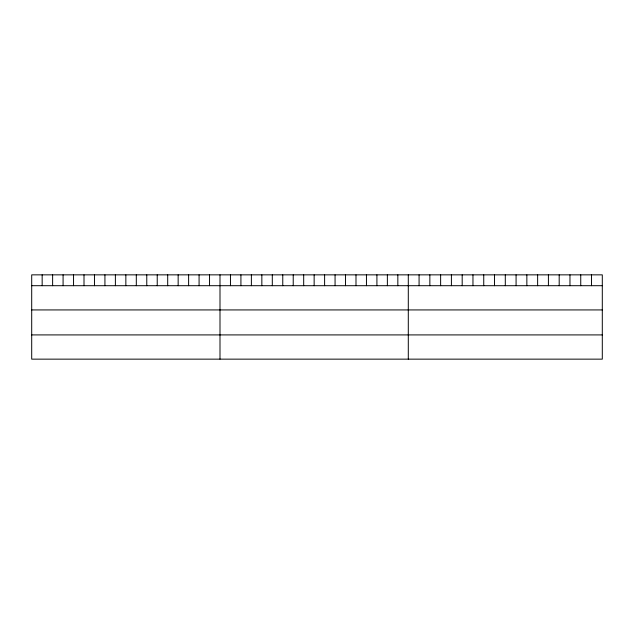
<?xml version="1.0" encoding="UTF-8"?>
<svg xmlns="http://www.w3.org/2000/svg" width="634" height="634" viewBox="0 0 634 634"><rect width="100%" height="100%" fill="white"/><g stroke="black" fill="none" stroke-linecap="round" stroke-linejoin="round"><path stroke-width="0.95" d="M602.3 285.696L602.3 359.145L31.7 359.145L31.7 274.855L602.3 274.855L602.3 285.696L31.7 285.696M31.7 309.931L602.3 309.931M31.7 334.911L602.3 334.911M591.522 274.855L591.522 285.696M580.744 274.855L580.744 285.696M569.966 274.855L569.966 285.696M559.188 274.855L559.188 285.696M548.41 274.855L548.41 285.696M537.632 274.855L537.632 285.696M526.854 274.855L526.854 285.696M516.076 274.855L516.076 285.696M505.298 274.855L505.298 285.696M494.52 274.855L494.52 285.696M483.742 274.855L483.742 285.696M472.964 274.855L472.964 285.696M462.186 274.855L462.186 285.696M451.408 274.855L451.408 285.696M440.63 274.855L440.63 285.696M429.852 274.855L429.852 285.696M419.074 274.855L419.074 285.696M408.296 274.855L408.296 359.145M397.835 274.855L397.835 285.696M387.374 274.855L387.374 285.696M376.913 274.855L376.913 285.696M366.452 274.855L366.452 285.696M355.991 274.855L355.991 285.696M345.53 274.855L345.53 285.696M335.069 274.855L335.069 285.696M324.608 274.855L324.608 285.696M314.147 274.855L314.147 285.696M303.686 274.855L303.686 285.696M293.225 274.855L293.225 285.696M282.764 274.855L282.764 285.696M272.303 274.855L272.303 285.696M261.842 274.855L261.842 285.696M251.381 274.855L251.381 285.696M240.92 274.855L240.92 285.696M230.459 274.855L230.459 285.696M219.998 274.855L219.998 359.145M209.537 274.855L209.537 285.696M199.076 274.855L199.076 285.696M188.615 274.855L188.615 285.696M178.154 274.855L178.154 285.696M167.693 274.855L167.693 285.696M157.232 274.855L157.232 285.696M146.771 274.855L146.771 285.696M136.31 274.855L136.31 285.696M125.849 274.855L125.849 285.696M115.388 274.855L115.388 285.696M104.927 274.855L104.927 285.696M94.466 274.855L94.466 285.696M84.005 274.855L84.005 285.696M73.544 274.855L73.544 285.696M63.083 274.855L63.083 285.696M52.622 274.855L52.622 285.696M42.161 274.855L42.161 285.696"/></g></svg>
